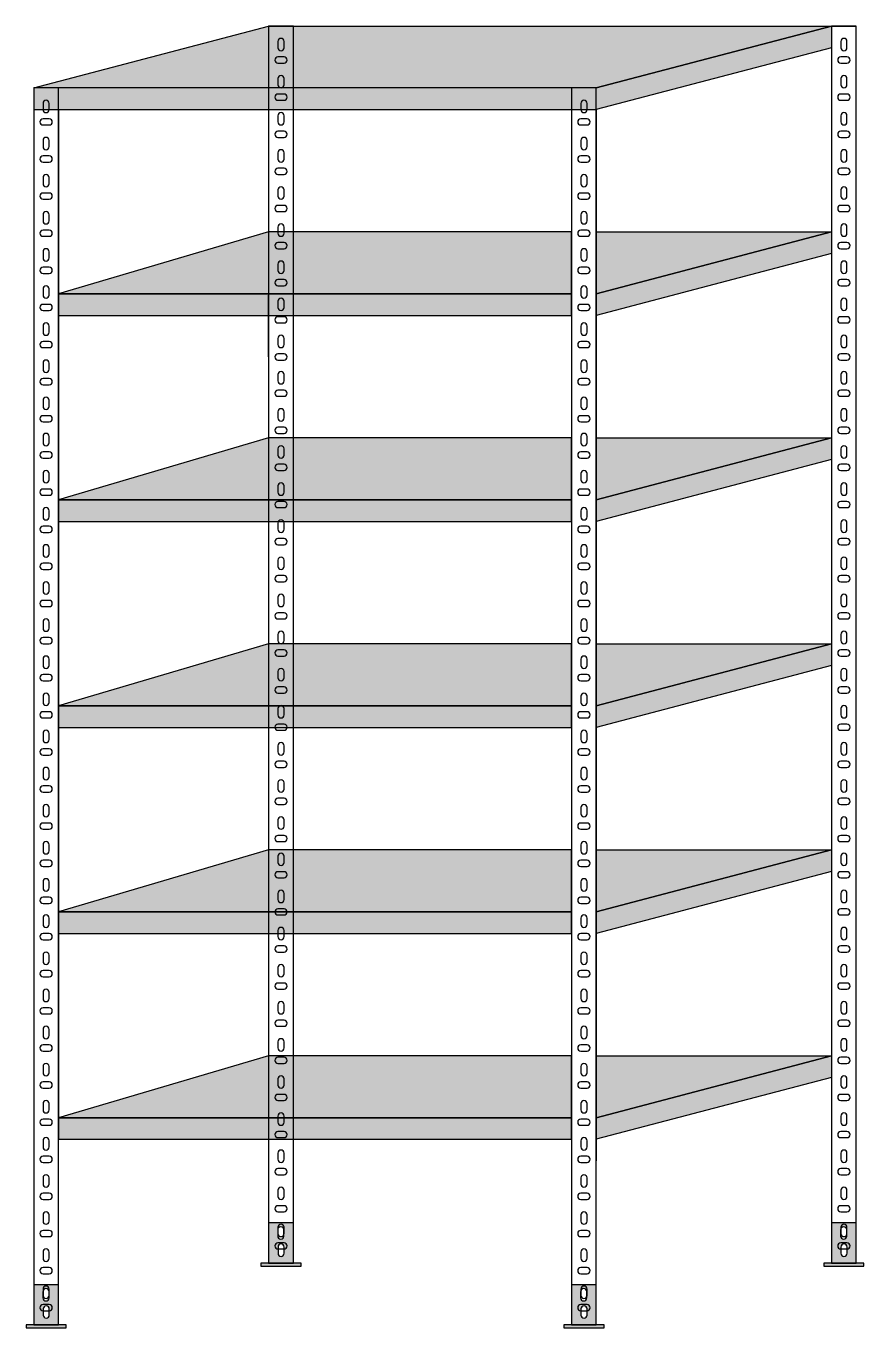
# Model space of a CAD drawing. Header units: millimetres. Extents: x 6614975 to 6624097, y 8742145 to 8746891.
# Drawn here: x 6618752.8 to 6618888.4, y 8742689.5 to 8742900 of the extents above; entities that cross this region are included whole.
import ezdxf

# ---------------------------------------------------------------- set-up
doc = ezdxf.new("R2010")
doc.units = ezdxf.units.MM

msp = doc.modelspace()

# ---------------------------------------------------------------- hatches: boundary and pattern name
h = msp.add_hatch(color=8)
h.dxf.hatch_style = 1
h.paths.add_polyline_path([(6618845.067, 8742889.951), (6618883.119, 8742899.951), (6618796.067, 8742899.951), (6618792.067, 8742899.951), (6618754.067, 8742889.951)])
h = msp.add_hatch(color=8)
h.dxf.hatch_style = 1
h.paths.add_polyline_path([(6618883.119, 8742896.451), (6618883.119, 8742899.951), (6618845.067, 8742889.951), (6618845.067, 8742886.451)])
h = msp.add_hatch(color=8)
h.dxf.hatch_style = 1
h.paths.add_polyline_path([(6618754.067, 8742889.951), (6618754.067, 8742886.451), (6618845.067, 8742886.451), (6618845.067, 8742889.951)])
h = msp.add_hatch(color=8)
h.dxf.hatch_style = 1
h.paths.add_polyline_path([(6618792.067, 8742866.651), (6618758.067, 8742856.651), (6618841.067, 8742856.651), (6618841.067, 8742866.651)])
h = msp.add_hatch(color=8)
h.dxf.hatch_style = 1
h.paths.add_polyline_path([(6618883.119, 8742863.151), (6618883.119, 8742866.651), (6618845.067, 8742856.651), (6618845.067, 8742853.151)])
h = msp.add_hatch(color=8)
h.dxf.hatch_style = 1
h.paths.add_polyline_path([(6618883.119, 8742866.651), (6618845.067, 8742866.651), (6618845.067, 8742856.651)])
h = msp.add_hatch(color=8)
h.dxf.hatch_style = 1
h.paths.add_polyline_path([(6618841.067, 8742853.151), (6618841.067, 8742856.651), (6618758.067, 8742856.651), (6618758.067, 8742853.151)])
h = msp.add_hatch(color=8)
h.dxf.hatch_style = 1
h.paths.add_polyline_path([(6618792.067, 8742833.351), (6618758.067, 8742823.351), (6618841.067, 8742823.351), (6618841.067, 8742833.351)])
h = msp.add_hatch(color=8)
h.dxf.hatch_style = 1
h.paths.add_polyline_path([(6618883.119, 8742829.851), (6618883.119, 8742833.351), (6618845.067, 8742823.351), (6618845.067, 8742819.851)])
h = msp.add_hatch(color=8)
h.dxf.hatch_style = 1
h.paths.add_polyline_path([(6618883.119, 8742833.351), (6618845.067, 8742833.351), (6618845.067, 8742823.351)])
h = msp.add_hatch(color=8)
h.dxf.hatch_style = 1
h.paths.add_polyline_path([(6618841.067, 8742819.851), (6618841.067, 8742823.351), (6618758.067, 8742823.351), (6618758.067, 8742819.851)])
h = msp.add_hatch(color=8)
h.dxf.hatch_style = 1
h.paths.add_polyline_path([(6618792.067, 8742800.051), (6618758.067, 8742790.051), (6618841.067, 8742790.051), (6618841.067, 8742800.051)])
h = msp.add_hatch(color=8)
h.dxf.hatch_style = 1
h.paths.add_polyline_path([(6618883.119, 8742796.551), (6618883.119, 8742800.051), (6618845.067, 8742790.051), (6618845.067, 8742786.551)])
h = msp.add_hatch(color=8)
h.dxf.hatch_style = 1
h.paths.add_polyline_path([(6618883.119, 8742800.051), (6618845.067, 8742800.051), (6618845.067, 8742790.051)])
h = msp.add_hatch(color=8)
h.dxf.hatch_style = 1
h.paths.add_polyline_path([(6618841.067, 8742786.551), (6618841.067, 8742790.051), (6618758.067, 8742790.051), (6618758.067, 8742786.551)])
h = msp.add_hatch(color=8)
h.dxf.hatch_style = 1
h.paths.add_polyline_path([(6618792.067, 8742766.751), (6618758.067, 8742756.751), (6618841.067, 8742756.751), (6618841.067, 8742766.751)])
h = msp.add_hatch(color=8)
h.dxf.hatch_style = 1
h.paths.add_polyline_path([(6618883.119, 8742763.251), (6618883.119, 8742766.751), (6618845.067, 8742756.751), (6618845.067, 8742753.251)])
h = msp.add_hatch(color=8)
h.dxf.hatch_style = 1
h.paths.add_polyline_path([(6618883.119, 8742766.751), (6618845.067, 8742766.751), (6618845.067, 8742756.751)])
h = msp.add_hatch(color=8)
h.dxf.hatch_style = 1
h.paths.add_polyline_path([(6618841.067, 8742753.251), (6618841.067, 8742756.751), (6618758.067, 8742756.751), (6618758.067, 8742753.251)])
h = msp.add_hatch(color=8)
h.dxf.hatch_style = 1
h.paths.add_polyline_path([(6618792.067, 8742733.451), (6618758.067, 8742723.451), (6618841.067, 8742723.451), (6618841.067, 8742733.451)])
h = msp.add_hatch(color=8)
h.dxf.hatch_style = 1
h.paths.add_polyline_path([(6618883.119, 8742729.951), (6618883.119, 8742733.451), (6618845.067, 8742723.451), (6618845.067, 8742719.951)])
h = msp.add_hatch(color=8)
h.dxf.hatch_style = 1
h.paths.add_polyline_path([(6618883.119, 8742733.451), (6618845.067, 8742733.451), (6618845.067, 8742723.451)])
h = msp.add_hatch(color=8)
h.dxf.hatch_style = 1
h.paths.add_polyline_path([(6618841.067, 8742719.951), (6618841.067, 8742723.451), (6618758.067, 8742723.451), (6618758.067, 8742719.951)])
at = {"true_color": 0x636466}
h = msp.add_hatch(color=251, dxfattribs=at)
h.dxf.hatch_style = 1
h.paths.add_polyline_path([(6618796.067, 8742706.451), (6618792.067, 8742706.451), (6618792.067, 8742699.951), (6618796.067, 8742699.951)])
h.paths.add_polyline_path([(6618794.58, 8742701.528, -1), (6618793.58, 8742701.528), (6618793.58, 8742702.528, -1), (6618794.58, 8742702.528)], flags=16)
h.paths.add_polyline_path([(6618793.534, 8742704.311), (6618793.534, 8742705.311, -1), (6618794.534, 8742705.311), (6618794.534, 8742704.311, -1)], flags=16)
h.paths.add_polyline_path([(6618797.317, 8742699.951), (6618790.817, 8742699.951), (6618790.817, 8742699.451), (6618797.317, 8742699.451)])
h = msp.add_hatch(color=251, dxfattribs=at)
h.dxf.hatch_style = 1
h.paths.add_polyline_path([(6618887.119, 8742706.451), (6618883.119, 8742706.451), (6618883.119, 8742699.951), (6618887.119, 8742699.951)])
h.paths.add_polyline_path([(6618885.632, 8742701.528, -1), (6618884.632, 8742701.528), (6618884.632, 8742702.528, -1), (6618885.632, 8742702.528)], flags=16)
h.paths.add_polyline_path([(6618884.586, 8742704.311), (6618884.586, 8742705.311, -1), (6618885.586, 8742705.311), (6618885.586, 8742704.311, -1)], flags=16)
h.paths.add_polyline_path([(6618888.369, 8742699.951), (6618881.869, 8742699.951), (6618881.869, 8742699.451), (6618888.369, 8742699.451)])
h = msp.add_hatch(color=251, dxfattribs=at)
h.dxf.hatch_style = 1
h.paths.add_polyline_path([(6618758.067, 8742696.451), (6618754.067, 8742696.451), (6618754.067, 8742689.951), (6618758.067, 8742689.951)])
h.paths.add_polyline_path([(6618756.58, 8742691.528, -1), (6618755.58, 8742691.528), (6618755.58, 8742692.528, -1), (6618756.58, 8742692.528)], flags=16)
h.paths.add_polyline_path([(6618755.534, 8742694.311), (6618755.534, 8742695.311, -1), (6618756.534, 8742695.311), (6618756.534, 8742694.311, -1)], flags=16)
h.paths.add_polyline_path([(6618759.317, 8742689.951), (6618752.817, 8742689.951), (6618752.817, 8742689.451), (6618759.317, 8742689.451)])
h = msp.add_hatch(color=251, dxfattribs=at)
h.dxf.hatch_style = 1
h.paths.add_polyline_path([(6618845.067, 8742696.451), (6618841.067, 8742696.451), (6618841.067, 8742689.951), (6618845.067, 8742689.951)])
h.paths.add_polyline_path([(6618843.58, 8742691.528, -1), (6618842.58, 8742691.528), (6618842.58, 8742692.528, -1), (6618843.58, 8742692.528)], flags=16)
h.paths.add_polyline_path([(6618842.534, 8742694.311), (6618842.534, 8742695.311, -1), (6618843.534, 8742695.311), (6618843.534, 8742694.311, -1)], flags=16)
h.paths.add_polyline_path([(6618846.317, 8742689.951), (6618839.817, 8742689.951), (6618839.817, 8742689.451), (6618846.317, 8742689.451)])

# ---------------------------------------------------------------- linework, layer by layer
for p, q in [((6618792.067, 8742899.951), (6618796.067, 8742899.951)), ((6618758.067, 8742886.451), (6618758.067, 8742856.651)), ((6618845.067, 8742886.451), (6618845.067, 8742852.451)), ((6618792.067, 8742846.451), (6618792.067, 8742856.451)), ((6618758.067, 8742853.151), (6618758.067, 8742823.351)), ((6618845.067, 8742852.451), (6618845.067, 8742818.451)), ((6618758.067, 8742819.851), (6618758.067, 8742790.051)), ((6618845.067, 8742818.451), (6618845.067, 8742784.451)), ((6618758.067, 8742786.551), (6618758.067, 8742756.751)), ((6618845.067, 8742784.451), (6618845.067, 8742750.451)), ((6618758.067, 8742753.251), (6618758.067, 8742723.451)), ((6618845.067, 8742750.451), (6618845.067, 8742716.451))]:
    msp.add_line(p, q)
for points in [[(6618883.119, 8742899.951), (6618845.067, 8742889.951), (6618754.067, 8742889.951), (6618792.067, 8742899.951), (6618796.067, 8742899.951), (6618887.119, 8742899.951)], [(6618792.067, 8742866.651), (6618758.067, 8742856.651), (6618841.067, 8742856.651), (6618841.067, 8742866.651), (6618792.067, 8742866.651)], [(6618792.067, 8742833.351), (6618758.067, 8742823.351), (6618841.067, 8742823.351), (6618841.067, 8742833.351), (6618792.067, 8742833.351)], [(6618792.067, 8742800.051), (6618758.067, 8742790.051), (6618841.067, 8742790.051), (6618841.067, 8742800.051), (6618792.067, 8742800.051)], [(6618792.067, 8742766.751), (6618758.067, 8742756.751), (6618841.067, 8742756.751), (6618841.067, 8742766.751), (6618792.067, 8742766.751)], [(6618792.067, 8742733.451), (6618758.067, 8742723.451), (6618841.067, 8742723.451), (6618841.067, 8742733.451), (6618792.067, 8742733.451)]]:
    msp.add_lwpolyline(points)
for points in [[(6618792.067, 8742699.951), (6618796.067, 8742699.951), (6618796.067, 8742899.951), (6618792.067, 8742899.951)], [(6618845.067, 8742889.951), (6618883.119, 8742899.951), (6618883.119, 8742896.451), (6618845.067, 8742886.451)], [(6618883.119, 8742699.951), (6618887.119, 8742699.951), (6618887.119, 8742899.951), (6618883.119, 8742899.951)], [(6618754.067, 8742689.951), (6618758.067, 8742689.951), (6618758.067, 8742889.951), (6618754.067, 8742889.951)], [(6618754.067, 8742886.451), (6618845.067, 8742886.451), (6618845.067, 8742889.951), (6618754.067, 8742889.951)], [(6618841.067, 8742689.951), (6618845.067, 8742689.951), (6618845.067, 8742889.951), (6618841.067, 8742889.951)], [(6618845.067, 8742856.651), (6618883.119, 8742866.651), (6618883.119, 8742863.151), (6618845.067, 8742853.151)], [(6618845.067, 8742866.651), (6618883.119, 8742866.651), (6618845.067, 8742856.651)], [(6618758.067, 8742853.151), (6618841.067, 8742853.151), (6618841.067, 8742856.651), (6618758.067, 8742856.651)], [(6618845.067, 8742823.351), (6618883.119, 8742833.351), (6618883.119, 8742829.851), (6618845.067, 8742819.851)], [(6618845.067, 8742833.351), (6618883.119, 8742833.351), (6618845.067, 8742823.351)], [(6618758.067, 8742819.851), (6618841.067, 8742819.851), (6618841.067, 8742823.351), (6618758.067, 8742823.351)], [(6618845.067, 8742790.051), (6618883.119, 8742800.051), (6618883.119, 8742796.551), (6618845.067, 8742786.551)], [(6618845.067, 8742800.051), (6618883.119, 8742800.051), (6618845.067, 8742790.051)], [(6618758.067, 8742786.551), (6618841.067, 8742786.551), (6618841.067, 8742790.051), (6618758.067, 8742790.051)], [(6618845.067, 8742756.751), (6618883.119, 8742766.751), (6618883.119, 8742763.251), (6618845.067, 8742753.251)], [(6618845.067, 8742766.751), (6618883.119, 8742766.751), (6618845.067, 8742756.751)], [(6618758.067, 8742753.251), (6618841.067, 8742753.251), (6618841.067, 8742756.751), (6618758.067, 8742756.751)], [(6618845.067, 8742723.451), (6618883.119, 8742733.451), (6618883.119, 8742729.951), (6618845.067, 8742719.951)], [(6618845.067, 8742733.451), (6618883.119, 8742733.451), (6618845.067, 8742723.451)], [(6618758.067, 8742719.951), (6618841.067, 8742719.951), (6618841.067, 8742723.451), (6618758.067, 8742723.451)], [(6618792.067, 8742699.951), (6618796.067, 8742699.951), (6618796.067, 8742706.451), (6618792.067, 8742706.451)], [(6618883.119, 8742699.951), (6618887.119, 8742699.951), (6618887.119, 8742706.451), (6618883.119, 8742706.451)], [(6618790.817, 8742699.451), (6618797.317, 8742699.451), (6618797.317, 8742699.951), (6618790.817, 8742699.951)], [(6618881.869, 8742699.451), (6618888.369, 8742699.451), (6618888.369, 8742699.951), (6618881.869, 8742699.951)], [(6618754.067, 8742689.951), (6618758.067, 8742689.951), (6618758.067, 8742696.451), (6618754.067, 8742696.451)], [(6618841.067, 8742689.951), (6618845.067, 8742689.951), (6618845.067, 8742696.451), (6618841.067, 8742696.451)], [(6618752.817, 8742689.451), (6618759.317, 8742689.451), (6618759.317, 8742689.951), (6618752.817, 8742689.951)], [(6618839.817, 8742689.451), (6618846.317, 8742689.451), (6618846.317, 8742689.951), (6618839.817, 8742689.951)]]:
    msp.add_lwpolyline(points, close=True)
for points in [[(6618793.567, 8742896.451, 1), (6618794.567, 8742896.451), (6618794.567, 8742897.451, 1), (6618793.567, 8742897.451)], [(6618884.619, 8742896.451, 1), (6618885.619, 8742896.451), (6618885.619, 8742897.451, 1), (6618884.619, 8742897.451)], [(6618793.567, 8742894.951, 1), (6618793.567, 8742893.951), (6618794.567, 8742893.951, 1), (6618794.567, 8742894.951)], [(6618884.619, 8742894.951, 1), (6618884.619, 8742893.951), (6618885.619, 8742893.951, 1), (6618885.619, 8742894.951)], [(6618793.567, 8742890.451, 1), (6618794.567, 8742890.451), (6618794.567, 8742891.451, 1), (6618793.567, 8742891.451)], [(6618884.619, 8742890.451, 1), (6618885.619, 8742890.451), (6618885.619, 8742891.451, 1), (6618884.619, 8742891.451)], [(6618793.567, 8742888.951, 1), (6618793.567, 8742887.951), (6618794.567, 8742887.951, 1), (6618794.567, 8742888.951)], [(6618884.619, 8742888.951, 1), (6618884.619, 8742887.951), (6618885.619, 8742887.951, 1), (6618885.619, 8742888.951)], [(6618755.567, 8742886.451, 1), (6618756.567, 8742886.451), (6618756.567, 8742887.451, 1), (6618755.567, 8742887.451)], [(6618793.567, 8742884.451, 1), (6618794.567, 8742884.451), (6618794.567, 8742885.451, 1), (6618793.567, 8742885.451)], [(6618842.567, 8742886.451, 1), (6618843.567, 8742886.451), (6618843.567, 8742887.451, 1), (6618842.567, 8742887.451)], [(6618884.619, 8742884.451, 1), (6618885.619, 8742884.451), (6618885.619, 8742885.451, 1), (6618884.619, 8742885.451)], [(6618755.567, 8742884.951, 1), (6618755.567, 8742883.951), (6618756.567, 8742883.951, 1), (6618756.567, 8742884.951)], [(6618842.567, 8742884.951, 1), (6618842.567, 8742883.951), (6618843.567, 8742883.951, 1), (6618843.567, 8742884.951)], [(6618755.567, 8742880.451, 1), (6618756.567, 8742880.451), (6618756.567, 8742881.451, 1), (6618755.567, 8742881.451)], [(6618793.567, 8742882.951, 1), (6618793.567, 8742881.951), (6618794.567, 8742881.951, 1), (6618794.567, 8742882.951)], [(6618842.567, 8742880.451, 1), (6618843.567, 8742880.451), (6618843.567, 8742881.451, 1), (6618842.567, 8742881.451)], [(6618884.619, 8742882.951, 1), (6618884.619, 8742881.951), (6618885.619, 8742881.951, 1), (6618885.619, 8742882.951)], [(6618793.567, 8742878.451, 1), (6618794.567, 8742878.451), (6618794.567, 8742879.451, 1), (6618793.567, 8742879.451)], [(6618884.619, 8742878.451, 1), (6618885.619, 8742878.451), (6618885.619, 8742879.451, 1), (6618884.619, 8742879.451)], [(6618755.567, 8742878.951, 1), (6618755.567, 8742877.951), (6618756.567, 8742877.951, 1), (6618756.567, 8742878.951)], [(6618842.567, 8742878.951, 1), (6618842.567, 8742877.951), (6618843.567, 8742877.951, 1), (6618843.567, 8742878.951)], [(6618755.567, 8742874.451, 1), (6618756.567, 8742874.451), (6618756.567, 8742875.451, 1), (6618755.567, 8742875.451)], [(6618793.567, 8742876.951, 1), (6618793.567, 8742875.951), (6618794.567, 8742875.951, 1), (6618794.567, 8742876.951)], [(6618842.567, 8742874.451, 1), (6618843.567, 8742874.451), (6618843.567, 8742875.451, 1), (6618842.567, 8742875.451)], [(6618884.619, 8742876.951, 1), (6618884.619, 8742875.951), (6618885.619, 8742875.951, 1), (6618885.619, 8742876.951)], [(6618793.567, 8742872.451, 1), (6618794.567, 8742872.451), (6618794.567, 8742873.451, 1), (6618793.567, 8742873.451)], [(6618884.619, 8742872.451, 1), (6618885.619, 8742872.451), (6618885.619, 8742873.451, 1), (6618884.619, 8742873.451)], [(6618755.567, 8742872.951, 1), (6618755.567, 8742871.951), (6618756.567, 8742871.951, 1), (6618756.567, 8742872.951)], [(6618842.567, 8742872.951, 1), (6618842.567, 8742871.951), (6618843.567, 8742871.951, 1), (6618843.567, 8742872.951)], [(6618755.567, 8742868.451, 1), (6618756.567, 8742868.451), (6618756.567, 8742869.451, 1), (6618755.567, 8742869.451)], [(6618793.567, 8742870.951, 1), (6618793.567, 8742869.951), (6618794.567, 8742869.951, 1), (6618794.567, 8742870.951)], [(6618842.567, 8742868.451, 1), (6618843.567, 8742868.451), (6618843.567, 8742869.451, 1), (6618842.567, 8742869.451)], [(6618884.619, 8742870.951, 1), (6618884.619, 8742869.951), (6618885.619, 8742869.951, 1), (6618885.619, 8742870.951)], [(6618793.567, 8742866.451, 1), (6618794.567, 8742866.451), (6618794.567, 8742867.451, 1), (6618793.567, 8742867.451)], [(6618884.619, 8742866.451, 1), (6618885.619, 8742866.451), (6618885.619, 8742867.451, 1), (6618884.619, 8742867.451)], [(6618755.567, 8742866.951, 1), (6618755.567, 8742865.951), (6618756.567, 8742865.951, 1), (6618756.567, 8742866.951)], [(6618793.567, 8742864.951, 1), (6618793.567, 8742863.951), (6618794.567, 8742863.951, 1), (6618794.567, 8742864.951)], [(6618842.567, 8742866.951, 1), (6618842.567, 8742865.951), (6618843.567, 8742865.951, 1), (6618843.567, 8742866.951)], [(6618884.619, 8742864.951, 1), (6618884.619, 8742863.951), (6618885.619, 8742863.951, 1), (6618885.619, 8742864.951)], [(6618755.567, 8742862.451, 1), (6618756.567, 8742862.451), (6618756.567, 8742863.451, 1), (6618755.567, 8742863.451)], [(6618842.567, 8742862.451, 1), (6618843.567, 8742862.451), (6618843.567, 8742863.451, 1), (6618842.567, 8742863.451)], [(6618755.567, 8742860.951, 1), (6618755.567, 8742859.951), (6618756.567, 8742859.951, 1), (6618756.567, 8742860.951)], [(6618793.567, 8742860.451, 1), (6618794.567, 8742860.451), (6618794.567, 8742861.451, 1), (6618793.567, 8742861.451)], [(6618842.567, 8742860.951, 1), (6618842.567, 8742859.951), (6618843.567, 8742859.951, 1), (6618843.567, 8742860.951)], [(6618884.619, 8742860.451, 1), (6618885.619, 8742860.451), (6618885.619, 8742861.451, 1), (6618884.619, 8742861.451)], [(6618793.567, 8742858.951, 1), (6618793.567, 8742857.951), (6618794.567, 8742857.951, 1), (6618794.567, 8742858.951)], [(6618884.619, 8742858.951, 1), (6618884.619, 8742857.951), (6618885.619, 8742857.951, 1), (6618885.619, 8742858.951)], [(6618755.567, 8742856.451, 1), (6618756.567, 8742856.451), (6618756.567, 8742857.451, 1), (6618755.567, 8742857.451)], [(6618842.567, 8742856.451, 1), (6618843.567, 8742856.451), (6618843.567, 8742857.451, 1), (6618842.567, 8742857.451)], [(6618755.567, 8742854.951, 1), (6618755.567, 8742853.951), (6618756.567, 8742853.951, 1), (6618756.567, 8742854.951)], [(6618793.567, 8742854.451, 1), (6618794.567, 8742854.451), (6618794.567, 8742855.451, 1), (6618793.567, 8742855.451)], [(6618842.567, 8742854.951, 1), (6618842.567, 8742853.951), (6618843.567, 8742853.951, 1), (6618843.567, 8742854.951)], [(6618884.619, 8742854.451, 1), (6618885.619, 8742854.451), (6618885.619, 8742855.451, 1), (6618884.619, 8742855.451)], [(6618793.567, 8742852.951, 1), (6618793.567, 8742851.951), (6618794.567, 8742851.951, 1), (6618794.567, 8742852.951)], [(6618884.619, 8742852.951, 1), (6618884.619, 8742851.951), (6618885.619, 8742851.951, 1), (6618885.619, 8742852.951)], [(6618755.567, 8742850.451, 1), (6618756.567, 8742850.451), (6618756.567, 8742851.451, 1), (6618755.567, 8742851.451)], [(6618842.567, 8742850.451, 1), (6618843.567, 8742850.451), (6618843.567, 8742851.451, 1), (6618842.567, 8742851.451)], [(6618755.567, 8742848.951, 1), (6618755.567, 8742847.951), (6618756.567, 8742847.951, 1), (6618756.567, 8742848.951)], [(6618793.567, 8742848.451, 1), (6618794.567, 8742848.451), (6618794.567, 8742849.451, 1), (6618793.567, 8742849.451)], [(6618842.567, 8742848.951, 1), (6618842.567, 8742847.951), (6618843.567, 8742847.951, 1), (6618843.567, 8742848.951)], [(6618884.619, 8742848.451, 1), (6618885.619, 8742848.451), (6618885.619, 8742849.451, 1), (6618884.619, 8742849.451)], [(6618793.567, 8742846.951, 1), (6618793.567, 8742845.951), (6618794.567, 8742845.951, 1), (6618794.567, 8742846.951)], [(6618884.619, 8742846.951, 1), (6618884.619, 8742845.951), (6618885.619, 8742845.951, 1), (6618885.619, 8742846.951)], [(6618755.567, 8742844.451, 1), (6618756.567, 8742844.451), (6618756.567, 8742845.451, 1), (6618755.567, 8742845.451)], [(6618793.567, 8742842.586, 1), (6618794.567, 8742842.586), (6618794.567, 8742843.586, 1), (6618793.567, 8742843.586)], [(6618842.567, 8742844.451, 1), (6618843.567, 8742844.451), (6618843.567, 8742845.451, 1), (6618842.567, 8742845.451)], [(6618884.619, 8742842.586, 1), (6618885.619, 8742842.586), (6618885.619, 8742843.586, 1), (6618884.619, 8742843.586)], [(6618755.567, 8742842.951, 1), (6618755.567, 8742841.951), (6618756.567, 8742841.951, 1), (6618756.567, 8742842.951)], [(6618842.567, 8742842.951, 1), (6618842.567, 8742841.951), (6618843.567, 8742841.951, 1), (6618843.567, 8742842.951)], [(6618755.567, 8742838.451, 1), (6618756.567, 8742838.451), (6618756.567, 8742839.451, 1), (6618755.567, 8742839.451)], [(6618793.567, 8742841.086, 1), (6618793.567, 8742840.086), (6618794.567, 8742840.086, 1), (6618794.567, 8742841.086)], [(6618842.567, 8742838.451, 1), (6618843.567, 8742838.451), (6618843.567, 8742839.451, 1), (6618842.567, 8742839.451)], [(6618884.619, 8742841.086, 1), (6618884.619, 8742840.086), (6618885.619, 8742840.086, 1), (6618885.619, 8742841.086)], [(6618793.567, 8742836.586, 1), (6618794.567, 8742836.586), (6618794.567, 8742837.586, 1), (6618793.567, 8742837.586)], [(6618884.619, 8742836.586, 1), (6618885.619, 8742836.586), (6618885.619, 8742837.586, 1), (6618884.619, 8742837.586)], [(6618755.567, 8742836.951, 1), (6618755.567, 8742835.951), (6618756.567, 8742835.951, 1), (6618756.567, 8742836.951)], [(6618842.567, 8742836.951, 1), (6618842.567, 8742835.951), (6618843.567, 8742835.951, 1), (6618843.567, 8742836.951)], [(6618755.567, 8742832.586, 1), (6618756.567, 8742832.586), (6618756.567, 8742833.586, 1), (6618755.567, 8742833.586)], [(6618793.567, 8742835.086, 1), (6618793.567, 8742834.086), (6618794.567, 8742834.086, 1), (6618794.567, 8742835.086)], [(6618842.567, 8742832.586, 1), (6618843.567, 8742832.586), (6618843.567, 8742833.586, 1), (6618842.567, 8742833.586)], [(6618884.619, 8742835.086, 1), (6618884.619, 8742834.086), (6618885.619, 8742834.086, 1), (6618885.619, 8742835.086)], [(6618793.567, 8742830.586, 1), (6618794.567, 8742830.586), (6618794.567, 8742831.586, 1), (6618793.567, 8742831.586)], [(6618884.619, 8742830.586, 1), (6618885.619, 8742830.586), (6618885.619, 8742831.586, 1), (6618884.619, 8742831.586)], [(6618755.567, 8742831.086, 1), (6618755.567, 8742830.086), (6618756.567, 8742830.086, 1), (6618756.567, 8742831.086)], [(6618842.567, 8742831.086, 1), (6618842.567, 8742830.086), (6618843.567, 8742830.086, 1), (6618843.567, 8742831.086)], [(6618755.567, 8742826.586, 1), (6618756.567, 8742826.586), (6618756.567, 8742827.586, 1), (6618755.567, 8742827.586)], [(6618793.567, 8742829.086, 1), (6618793.567, 8742828.086), (6618794.567, 8742828.086, 1), (6618794.567, 8742829.086)], [(6618842.567, 8742826.586, 1), (6618843.567, 8742826.586), (6618843.567, 8742827.586, 1), (6618842.567, 8742827.586)], [(6618884.619, 8742829.086, 1), (6618884.619, 8742828.086), (6618885.619, 8742828.086, 1), (6618885.619, 8742829.086)], [(6618755.567, 8742825.086, 1), (6618755.567, 8742824.086), (6618756.567, 8742824.086, 1), (6618756.567, 8742825.086)], [(6618793.567, 8742824.586, 1), (6618794.567, 8742824.586), (6618794.567, 8742825.586, 1), (6618793.567, 8742825.586)], [(6618842.567, 8742825.086, 1), (6618842.567, 8742824.086), (6618843.567, 8742824.086, 1), (6618843.567, 8742825.086)], [(6618884.619, 8742824.586, 1), (6618885.619, 8742824.586), (6618885.619, 8742825.586, 1), (6618884.619, 8742825.586)], [(6618793.567, 8742823.086, 1), (6618793.567, 8742822.086), (6618794.567, 8742822.086, 1), (6618794.567, 8742823.086)], [(6618884.619, 8742823.086, 1), (6618884.619, 8742822.086), (6618885.619, 8742822.086, 1), (6618885.619, 8742823.086)], [(6618755.567, 8742820.586, 1), (6618756.567, 8742820.586), (6618756.567, 8742821.586, 1), (6618755.567, 8742821.586)], [(6618842.567, 8742820.586, 1), (6618843.567, 8742820.586), (6618843.567, 8742821.586, 1), (6618842.567, 8742821.586)], [(6618755.567, 8742819.086, 1), (6618755.567, 8742818.086), (6618756.567, 8742818.086, 1), (6618756.567, 8742819.086)], [(6618793.567, 8742818.586, 1), (6618794.567, 8742818.586), (6618794.567, 8742819.586, 1), (6618793.567, 8742819.586)], [(6618842.567, 8742819.086, 1), (6618842.567, 8742818.086), (6618843.567, 8742818.086, 1), (6618843.567, 8742819.086)], [(6618884.619, 8742818.586, 1), (6618885.619, 8742818.586), (6618885.619, 8742819.586, 1), (6618884.619, 8742819.586)], [(6618793.567, 8742817.086, 1), (6618793.567, 8742816.086), (6618794.567, 8742816.086, 1), (6618794.567, 8742817.086)], [(6618884.619, 8742817.086, 1), (6618884.619, 8742816.086), (6618885.619, 8742816.086, 1), (6618885.619, 8742817.086)], [(6618755.567, 8742814.586, 1), (6618756.567, 8742814.586), (6618756.567, 8742815.586, 1), (6618755.567, 8742815.586)], [(6618842.567, 8742814.586, 1), (6618843.567, 8742814.586), (6618843.567, 8742815.586, 1), (6618842.567, 8742815.586)], [(6618755.567, 8742813.086, 1), (6618755.567, 8742812.086), (6618756.567, 8742812.086, 1), (6618756.567, 8742813.086)], [(6618793.567, 8742812.586, 1), (6618794.567, 8742812.586), (6618794.567, 8742813.586, 1), (6618793.567, 8742813.586)], [(6618842.567, 8742813.086, 1), (6618842.567, 8742812.086), (6618843.567, 8742812.086, 1), (6618843.567, 8742813.086)], [(6618884.619, 8742812.586, 1), (6618885.619, 8742812.586), (6618885.619, 8742813.586, 1), (6618884.619, 8742813.586)], [(6618793.567, 8742811.086, 1), (6618793.567, 8742810.086), (6618794.567, 8742810.086, 1), (6618794.567, 8742811.086)], [(6618884.619, 8742811.086, 1), (6618884.619, 8742810.086), (6618885.619, 8742810.086, 1), (6618885.619, 8742811.086)], [(6618755.567, 8742808.586, 1), (6618756.567, 8742808.586), (6618756.567, 8742809.586, 1), (6618755.567, 8742809.586)], [(6618793.567, 8742806.586, 1), (6618794.567, 8742806.586), (6618794.567, 8742807.586, 1), (6618793.567, 8742807.586)], [(6618842.567, 8742808.586, 1), (6618843.567, 8742808.586), (6618843.567, 8742809.586, 1), (6618842.567, 8742809.586)], [(6618884.619, 8742806.586, 1), (6618885.619, 8742806.586), (6618885.619, 8742807.586, 1), (6618884.619, 8742807.586)], [(6618755.567, 8742807.086, 1), (6618755.567, 8742806.086), (6618756.567, 8742806.086, 1), (6618756.567, 8742807.086)], [(6618842.567, 8742807.086, 1), (6618842.567, 8742806.086), (6618843.567, 8742806.086, 1), (6618843.567, 8742807.086)], [(6618755.567, 8742802.586, 1), (6618756.567, 8742802.586), (6618756.567, 8742803.586, 1), (6618755.567, 8742803.586)], [(6618793.567, 8742805.086, 1), (6618793.567, 8742804.086), (6618794.567, 8742804.086, 1), (6618794.567, 8742805.086)], [(6618842.567, 8742802.586, 1), (6618843.567, 8742802.586), (6618843.567, 8742803.586, 1), (6618842.567, 8742803.586)], [(6618884.619, 8742805.086, 1), (6618884.619, 8742804.086), (6618885.619, 8742804.086, 1), (6618885.619, 8742805.086)], [(6618793.567, 8742800.586, 1), (6618794.567, 8742800.586), (6618794.567, 8742801.586, 1), (6618793.567, 8742801.586)], [(6618884.619, 8742800.586, 1), (6618885.619, 8742800.586), (6618885.619, 8742801.586, 1), (6618884.619, 8742801.586)], [(6618755.567, 8742801.086, 1), (6618755.567, 8742800.086), (6618756.567, 8742800.086, 1), (6618756.567, 8742801.086)], [(6618842.567, 8742801.086, 1), (6618842.567, 8742800.086), (6618843.567, 8742800.086, 1), (6618843.567, 8742801.086)], [(6618755.567, 8742796.586, 1), (6618756.567, 8742796.586), (6618756.567, 8742797.586, 1), (6618755.567, 8742797.586)], [(6618793.567, 8742799.086, 1), (6618793.567, 8742798.086), (6618794.567, 8742798.086, 1), (6618794.567, 8742799.086)], [(6618842.567, 8742796.586, 1), (6618843.567, 8742796.586), (6618843.567, 8742797.586, 1), (6618842.567, 8742797.586)], [(6618884.619, 8742799.086, 1), (6618884.619, 8742798.086), (6618885.619, 8742798.086, 1), (6618885.619, 8742799.086)], [(6618793.567, 8742794.586, 1), (6618794.567, 8742794.586), (6618794.567, 8742795.586, 1), (6618793.567, 8742795.586)], [(6618884.619, 8742794.586, 1), (6618885.619, 8742794.586), (6618885.619, 8742795.586, 1), (6618884.619, 8742795.586)], [(6618755.567, 8742795.086, 1), (6618755.567, 8742794.086), (6618756.567, 8742794.086, 1), (6618756.567, 8742795.086)], [(6618842.567, 8742795.086, 1), (6618842.567, 8742794.086), (6618843.567, 8742794.086, 1), (6618843.567, 8742795.086)], [(6618755.567, 8742790.586, 1), (6618756.567, 8742790.586), (6618756.567, 8742791.586, 1), (6618755.567, 8742791.586)], [(6618793.567, 8742793.086, 1), (6618793.567, 8742792.086), (6618794.567, 8742792.086, 1), (6618794.567, 8742793.086)], [(6618842.567, 8742790.586, 1), (6618843.567, 8742790.586), (6618843.567, 8742791.586, 1), (6618842.567, 8742791.586)], [(6618884.619, 8742793.086, 1), (6618884.619, 8742792.086), (6618885.619, 8742792.086, 1), (6618885.619, 8742793.086)], [(6618793.567, 8742788.586, 1), (6618794.567, 8742788.586), (6618794.567, 8742789.586, 1), (6618793.567, 8742789.586)], [(6618884.619, 8742788.586, 1), (6618885.619, 8742788.586), (6618885.619, 8742789.586, 1), (6618884.619, 8742789.586)], [(6618755.567, 8742789.086, 1), (6618755.567, 8742788.086), (6618756.567, 8742788.086, 1), (6618756.567, 8742789.086)], [(6618793.567, 8742787.086, 1), (6618793.567, 8742786.086), (6618794.567, 8742786.086, 1), (6618794.567, 8742787.086)], [(6618842.567, 8742789.086, 1), (6618842.567, 8742788.086), (6618843.567, 8742788.086, 1), (6618843.567, 8742789.086)], [(6618884.619, 8742787.086, 1), (6618884.619, 8742786.086), (6618885.619, 8742786.086, 1), (6618885.619, 8742787.086)], [(6618755.567, 8742784.586, 1), (6618756.567, 8742784.586), (6618756.567, 8742785.586, 1), (6618755.567, 8742785.586)], [(6618842.567, 8742784.586, 1), (6618843.567, 8742784.586), (6618843.567, 8742785.586, 1), (6618842.567, 8742785.586)], [(6618755.567, 8742783.086, 1), (6618755.567, 8742782.086), (6618756.567, 8742782.086, 1), (6618756.567, 8742783.086)], [(6618793.567, 8742782.586, 1), (6618794.567, 8742782.586), (6618794.567, 8742783.586, 1), (6618793.567, 8742783.586)], [(6618842.567, 8742783.086, 1), (6618842.567, 8742782.086), (6618843.567, 8742782.086, 1), (6618843.567, 8742783.086)], [(6618884.619, 8742782.586, 1), (6618885.619, 8742782.586), (6618885.619, 8742783.586, 1), (6618884.619, 8742783.586)], [(6618793.567, 8742781.086, 1), (6618793.567, 8742780.086), (6618794.567, 8742780.086, 1), (6618794.567, 8742781.086)], [(6618884.619, 8742781.086, 1), (6618884.619, 8742780.086), (6618885.619, 8742780.086, 1), (6618885.619, 8742781.086)], [(6618755.567, 8742778.586, 1), (6618756.567, 8742778.586), (6618756.567, 8742779.586, 1), (6618755.567, 8742779.586)], [(6618842.567, 8742778.586, 1), (6618843.567, 8742778.586), (6618843.567, 8742779.586, 1), (6618842.567, 8742779.586)], [(6618755.567, 8742777.086, 1), (6618755.567, 8742776.086), (6618756.567, 8742776.086, 1), (6618756.567, 8742777.086)], [(6618793.567, 8742776.586, 1), (6618794.567, 8742776.586), (6618794.567, 8742777.586, 1), (6618793.567, 8742777.586)], [(6618842.567, 8742777.086, 1), (6618842.567, 8742776.086), (6618843.567, 8742776.086, 1), (6618843.567, 8742777.086)], [(6618884.619, 8742776.586, 1), (6618885.619, 8742776.586), (6618885.619, 8742777.586, 1), (6618884.619, 8742777.586)], [(6618793.567, 8742775.086, 1), (6618793.567, 8742774.086), (6618794.567, 8742774.086, 1), (6618794.567, 8742775.086)], [(6618884.619, 8742775.086, 1), (6618884.619, 8742774.086), (6618885.619, 8742774.086, 1), (6618885.619, 8742775.086)], [(6618755.567, 8742772.586, 1), (6618756.567, 8742772.586), (6618756.567, 8742773.586, 1), (6618755.567, 8742773.586)], [(6618842.567, 8742772.586, 1), (6618843.567, 8742772.586), (6618843.567, 8742773.586, 1), (6618842.567, 8742773.586)], [(6618755.567, 8742771.086, 1), (6618755.567, 8742770.086), (6618756.567, 8742770.086, 1), (6618756.567, 8742771.086)], [(6618793.567, 8742770.586, 1), (6618794.567, 8742770.586), (6618794.567, 8742771.586, 1), (6618793.567, 8742771.586)], [(6618842.567, 8742771.086, 1), (6618842.567, 8742770.086), (6618843.567, 8742770.086, 1), (6618843.567, 8742771.086)], [(6618884.619, 8742770.586, 1), (6618885.619, 8742770.586), (6618885.619, 8742771.586, 1), (6618884.619, 8742771.586)], [(6618755.567, 8742766.586, 1), (6618756.567, 8742766.586), (6618756.567, 8742767.586, 1), (6618755.567, 8742767.586)], [(6618793.567, 8742769.086, 1), (6618793.567, 8742768.086), (6618794.567, 8742768.086, 1), (6618794.567, 8742769.086)], [(6618842.567, 8742766.586, 1), (6618843.567, 8742766.586), (6618843.567, 8742767.586, 1), (6618842.567, 8742767.586)], [(6618884.619, 8742769.086, 1), (6618884.619, 8742768.086), (6618885.619, 8742768.086, 1), (6618885.619, 8742769.086)], [(6618793.567, 8742764.721, 1), (6618794.567, 8742764.721), (6618794.567, 8742765.721, 1), (6618793.567, 8742765.721)], [(6618884.619, 8742764.721, 1), (6618885.619, 8742764.721), (6618885.619, 8742765.721, 1), (6618884.619, 8742765.721)], [(6618755.567, 8742765.086, 1), (6618755.567, 8742764.086), (6618756.567, 8742764.086, 1), (6618756.567, 8742765.086)], [(6618842.567, 8742765.086, 1), (6618842.567, 8742764.086), (6618843.567, 8742764.086, 1), (6618843.567, 8742765.086)], [(6618755.567, 8742760.586, 1), (6618756.567, 8742760.586), (6618756.567, 8742761.586, 1), (6618755.567, 8742761.586)], [(6618793.567, 8742763.221, 1), (6618793.567, 8742762.221), (6618794.567, 8742762.221, 1), (6618794.567, 8742763.221)], [(6618842.567, 8742760.586, 1), (6618843.567, 8742760.586), (6618843.567, 8742761.586, 1), (6618842.567, 8742761.586)], [(6618884.619, 8742763.221, 1), (6618884.619, 8742762.221), (6618885.619, 8742762.221, 1), (6618885.619, 8742763.221)], [(6618793.567, 8742758.721, 1), (6618794.567, 8742758.721), (6618794.567, 8742759.721, 1), (6618793.567, 8742759.721)], [(6618884.619, 8742758.721, 1), (6618885.619, 8742758.721), (6618885.619, 8742759.721, 1), (6618884.619, 8742759.721)], [(6618755.567, 8742759.086, 1), (6618755.567, 8742758.086), (6618756.567, 8742758.086, 1), (6618756.567, 8742759.086)], [(6618842.567, 8742759.086, 1), (6618842.567, 8742758.086), (6618843.567, 8742758.086, 1), (6618843.567, 8742759.086)], [(6618755.567, 8742754.721, 1), (6618756.567, 8742754.721), (6618756.567, 8742755.721, 1), (6618755.567, 8742755.721)], [(6618793.567, 8742757.221, 1), (6618793.567, 8742756.221), (6618794.567, 8742756.221, 1), (6618794.567, 8742757.221)], [(6618842.567, 8742754.721, 1), (6618843.567, 8742754.721), (6618843.567, 8742755.721, 1), (6618842.567, 8742755.721)], [(6618884.619, 8742757.221, 1), (6618884.619, 8742756.221), (6618885.619, 8742756.221, 1), (6618885.619, 8742757.221)], [(6618793.567, 8742752.721, 1), (6618794.567, 8742752.721), (6618794.567, 8742753.721, 1), (6618793.567, 8742753.721)], [(6618884.619, 8742752.721, 1), (6618885.619, 8742752.721), (6618885.619, 8742753.721, 1), (6618884.619, 8742753.721)], [(6618755.567, 8742753.221, 1), (6618755.567, 8742752.221), (6618756.567, 8742752.221, 1), (6618756.567, 8742753.221)], [(6618842.567, 8742753.221, 1), (6618842.567, 8742752.221), (6618843.567, 8742752.221, 1), (6618843.567, 8742753.221)], [(6618755.567, 8742748.721, 1), (6618756.567, 8742748.721), (6618756.567, 8742749.721, 1), (6618755.567, 8742749.721)], [(6618793.567, 8742751.221, 1), (6618793.567, 8742750.221), (6618794.567, 8742750.221, 1), (6618794.567, 8742751.221)], [(6618842.567, 8742748.721, 1), (6618843.567, 8742748.721), (6618843.567, 8742749.721, 1), (6618842.567, 8742749.721)], [(6618884.619, 8742751.221, 1), (6618884.619, 8742750.221), (6618885.619, 8742750.221, 1), (6618885.619, 8742751.221)], [(6618755.567, 8742747.221, 1), (6618755.567, 8742746.221), (6618756.567, 8742746.221, 1), (6618756.567, 8742747.221)], [(6618793.567, 8742746.721, 1), (6618794.567, 8742746.721), (6618794.567, 8742747.721, 1), (6618793.567, 8742747.721)], [(6618842.567, 8742747.221, 1), (6618842.567, 8742746.221), (6618843.567, 8742746.221, 1), (6618843.567, 8742747.221)], [(6618884.619, 8742746.721, 1), (6618885.619, 8742746.721), (6618885.619, 8742747.721, 1), (6618884.619, 8742747.721)], [(6618793.567, 8742745.221, 1), (6618793.567, 8742744.221), (6618794.567, 8742744.221, 1), (6618794.567, 8742745.221)], [(6618884.619, 8742745.221, 1), (6618884.619, 8742744.221), (6618885.619, 8742744.221, 1), (6618885.619, 8742745.221)], [(6618755.567, 8742742.721, 1), (6618756.567, 8742742.721), (6618756.567, 8742743.721, 1), (6618755.567, 8742743.721)], [(6618842.567, 8742742.721, 1), (6618843.567, 8742742.721), (6618843.567, 8742743.721, 1), (6618842.567, 8742743.721)], [(6618755.567, 8742741.221, 1), (6618755.567, 8742740.221), (6618756.567, 8742740.221, 1), (6618756.567, 8742741.221)], [(6618793.567, 8742740.721, 1), (6618794.567, 8742740.721), (6618794.567, 8742741.721, 1), (6618793.567, 8742741.721)], [(6618842.567, 8742741.221, 1), (6618842.567, 8742740.221), (6618843.567, 8742740.221, 1), (6618843.567, 8742741.221)], [(6618884.619, 8742740.721, 1), (6618885.619, 8742740.721), (6618885.619, 8742741.721, 1), (6618884.619, 8742741.721)], [(6618793.567, 8742739.221, 1), (6618793.567, 8742738.221), (6618794.567, 8742738.221, 1), (6618794.567, 8742739.221)], [(6618884.619, 8742739.221, 1), (6618884.619, 8742738.221), (6618885.619, 8742738.221, 1), (6618885.619, 8742739.221)], [(6618755.567, 8742736.721, 1), (6618756.567, 8742736.721), (6618756.567, 8742737.721, 1), (6618755.567, 8742737.721)], [(6618842.567, 8742736.721, 1), (6618843.567, 8742736.721), (6618843.567, 8742737.721, 1), (6618842.567, 8742737.721)], [(6618755.567, 8742735.221, 1), (6618755.567, 8742734.221), (6618756.567, 8742734.221, 1), (6618756.567, 8742735.221)], [(6618793.567, 8742734.721, 1), (6618794.567, 8742734.721), (6618794.567, 8742735.721, 1), (6618793.567, 8742735.721)], [(6618842.567, 8742735.221, 1), (6618842.567, 8742734.221), (6618843.567, 8742734.221, 1), (6618843.567, 8742735.221)], [(6618884.619, 8742734.721, 1), (6618885.619, 8742734.721), (6618885.619, 8742735.721, 1), (6618884.619, 8742735.721)], [(6618793.567, 8742733.221, 1), (6618793.567, 8742732.221), (6618794.567, 8742732.221, 1), (6618794.567, 8742733.221)], [(6618884.619, 8742733.221, 1), (6618884.619, 8742732.221), (6618885.619, 8742732.221, 1), (6618885.619, 8742733.221)], [(6618755.567, 8742730.721, 1), (6618756.567, 8742730.721), (6618756.567, 8742731.721, 1), (6618755.567, 8742731.721)], [(6618793.567, 8742728.721, 1), (6618794.567, 8742728.721), (6618794.567, 8742729.721, 1), (6618793.567, 8742729.721)], [(6618842.567, 8742730.721, 1), (6618843.567, 8742730.721), (6618843.567, 8742731.721, 1), (6618842.567, 8742731.721)], [(6618884.619, 8742728.721, 1), (6618885.619, 8742728.721), (6618885.619, 8742729.721, 1), (6618884.619, 8742729.721)], [(6618755.567, 8742729.221, 1), (6618755.567, 8742728.221), (6618756.567, 8742728.221, 1), (6618756.567, 8742729.221)], [(6618842.567, 8742729.221, 1), (6618842.567, 8742728.221), (6618843.567, 8742728.221, 1), (6618843.567, 8742729.221)], [(6618755.567, 8742724.721, 1), (6618756.567, 8742724.721), (6618756.567, 8742725.721, 1), (6618755.567, 8742725.721)], [(6618793.567, 8742727.221, 1), (6618793.567, 8742726.221), (6618794.567, 8742726.221, 1), (6618794.567, 8742727.221)], [(6618842.567, 8742724.721, 1), (6618843.567, 8742724.721), (6618843.567, 8742725.721, 1), (6618842.567, 8742725.721)], [(6618884.619, 8742727.221, 1), (6618884.619, 8742726.221), (6618885.619, 8742726.221, 1), (6618885.619, 8742727.221)], [(6618793.567, 8742722.721, 1), (6618794.567, 8742722.721), (6618794.567, 8742723.721, 1), (6618793.567, 8742723.721)], [(6618884.619, 8742722.721, 1), (6618885.619, 8742722.721), (6618885.619, 8742723.721, 1), (6618884.619, 8742723.721)], [(6618755.567, 8742723.221, 1), (6618755.567, 8742722.221), (6618756.567, 8742722.221, 1), (6618756.567, 8742723.221)], [(6618842.567, 8742723.221, 1), (6618842.567, 8742722.221), (6618843.567, 8742722.221, 1), (6618843.567, 8742723.221)], [(6618755.567, 8742718.721, 1), (6618756.567, 8742718.721), (6618756.567, 8742719.721, 1), (6618755.567, 8742719.721)], [(6618793.567, 8742721.221, 1), (6618793.567, 8742720.221), (6618794.567, 8742720.221, 1), (6618794.567, 8742721.221)], [(6618842.567, 8742718.721, 1), (6618843.567, 8742718.721), (6618843.567, 8742719.721, 1), (6618842.567, 8742719.721)], [(6618884.619, 8742721.221, 1), (6618884.619, 8742720.221), (6618885.619, 8742720.221, 1), (6618885.619, 8742721.221)], [(6618793.567, 8742716.721, 1), (6618794.567, 8742716.721), (6618794.567, 8742717.721, 1), (6618793.567, 8742717.721)], [(6618884.619, 8742716.721, 1), (6618885.619, 8742716.721), (6618885.619, 8742717.721, 1), (6618884.619, 8742717.721)], [(6618755.567, 8742717.221, 1), (6618755.567, 8742716.221), (6618756.567, 8742716.221, 1), (6618756.567, 8742717.221)], [(6618842.567, 8742717.221, 1), (6618842.567, 8742716.221), (6618843.567, 8742716.221, 1), (6618843.567, 8742717.221)], [(6618755.567, 8742712.721, 1), (6618756.567, 8742712.721), (6618756.567, 8742713.721, 1), (6618755.567, 8742713.721)], [(6618793.567, 8742715.221, 1), (6618793.567, 8742714.221), (6618794.567, 8742714.221, 1), (6618794.567, 8742715.221)], [(6618842.567, 8742712.721, 1), (6618843.567, 8742712.721), (6618843.567, 8742713.721, 1), (6618842.567, 8742713.721)], [(6618884.619, 8742715.221, 1), (6618884.619, 8742714.221), (6618885.619, 8742714.221, 1), (6618885.619, 8742715.221)], [(6618793.567, 8742710.721, 1), (6618794.567, 8742710.721), (6618794.567, 8742711.721, 1), (6618793.567, 8742711.721)], [(6618884.619, 8742710.721, 1), (6618885.619, 8742710.721), (6618885.619, 8742711.721, 1), (6618884.619, 8742711.721)], [(6618755.567, 8742711.221, 1), (6618755.567, 8742710.221), (6618756.567, 8742710.221, 1), (6618756.567, 8742711.221)], [(6618793.567, 8742709.221, 1), (6618793.567, 8742708.221), (6618794.567, 8742708.221, 1), (6618794.567, 8742709.221)], [(6618842.567, 8742711.221, 1), (6618842.567, 8742710.221), (6618843.567, 8742710.221, 1), (6618843.567, 8742711.221)], [(6618884.619, 8742709.221, 1), (6618884.619, 8742708.221), (6618885.619, 8742708.221, 1), (6618885.619, 8742709.221)], [(6618755.567, 8742706.721, 1), (6618756.567, 8742706.721), (6618756.567, 8742707.721, 1), (6618755.567, 8742707.721)], [(6618842.567, 8742706.721, 1), (6618843.567, 8742706.721), (6618843.567, 8742707.721, 1), (6618842.567, 8742707.721)], [(6618755.567, 8742705.221, 1), (6618755.567, 8742704.221), (6618756.567, 8742704.221, 1), (6618756.567, 8742705.221)], [(6618793.534, 8742704.311, 1), (6618794.534, 8742704.311), (6618794.534, 8742705.311, 1), (6618793.534, 8742705.311)], [(6618793.567, 8742704.721, 1), (6618794.567, 8742704.721), (6618794.567, 8742705.721, 1), (6618793.567, 8742705.721)], [(6618842.567, 8742705.221, 1), (6618842.567, 8742704.221), (6618843.567, 8742704.221, 1), (6618843.567, 8742705.221)], [(6618884.586, 8742704.311, 1), (6618885.586, 8742704.311), (6618885.586, 8742705.311, 1), (6618884.586, 8742705.311)], [(6618884.619, 8742704.721, 1), (6618885.619, 8742704.721), (6618885.619, 8742705.721, 1), (6618884.619, 8742705.721)], [(6618793.567, 8742703.221, 1), (6618793.567, 8742702.221), (6618794.567, 8742702.221, 1), (6618794.567, 8742703.221)], [(6618793.58, 8742701.528, 1), (6618794.58, 8742701.528), (6618794.58, 8742702.528, 1), (6618793.58, 8742702.528)], [(6618884.619, 8742703.221, 1), (6618884.619, 8742702.221), (6618885.619, 8742702.221, 1), (6618885.619, 8742703.221)], [(6618884.632, 8742701.528, 1), (6618885.632, 8742701.528), (6618885.632, 8742702.528, 1), (6618884.632, 8742702.528)], [(6618755.567, 8742700.721, 1), (6618756.567, 8742700.721), (6618756.567, 8742701.721, 1), (6618755.567, 8742701.721)], [(6618842.567, 8742700.721, 1), (6618843.567, 8742700.721), (6618843.567, 8742701.721, 1), (6618842.567, 8742701.721)], [(6618755.567, 8742699.221, 1), (6618755.567, 8742698.221), (6618756.567, 8742698.221, 1), (6618756.567, 8742699.221)], [(6618842.567, 8742699.221, 1), (6618842.567, 8742698.221), (6618843.567, 8742698.221, 1), (6618843.567, 8742699.221)], [(6618755.534, 8742694.311, 1), (6618756.534, 8742694.311), (6618756.534, 8742695.311, 1), (6618755.534, 8742695.311)], [(6618755.567, 8742694.721, 1), (6618756.567, 8742694.721), (6618756.567, 8742695.721, 1), (6618755.567, 8742695.721)], [(6618842.534, 8742694.311, 1), (6618843.534, 8742694.311), (6618843.534, 8742695.311, 1), (6618842.534, 8742695.311)], [(6618842.567, 8742694.721, 1), (6618843.567, 8742694.721), (6618843.567, 8742695.721, 1), (6618842.567, 8742695.721)], [(6618755.567, 8742693.221, 1), (6618755.567, 8742692.221), (6618756.567, 8742692.221, 1), (6618756.567, 8742693.221)], [(6618755.58, 8742691.528, 1), (6618756.58, 8742691.528), (6618756.58, 8742692.528, 1), (6618755.58, 8742692.528)], [(6618842.567, 8742693.221, 1), (6618842.567, 8742692.221), (6618843.567, 8742692.221, 1), (6618843.567, 8742693.221)], [(6618842.58, 8742691.528, 1), (6618843.58, 8742691.528), (6618843.58, 8742692.528, 1), (6618842.58, 8742692.528)]]:
    msp.add_lwpolyline(points, format="xyb", close=True)

doc.saveas('drawing.dxf')
